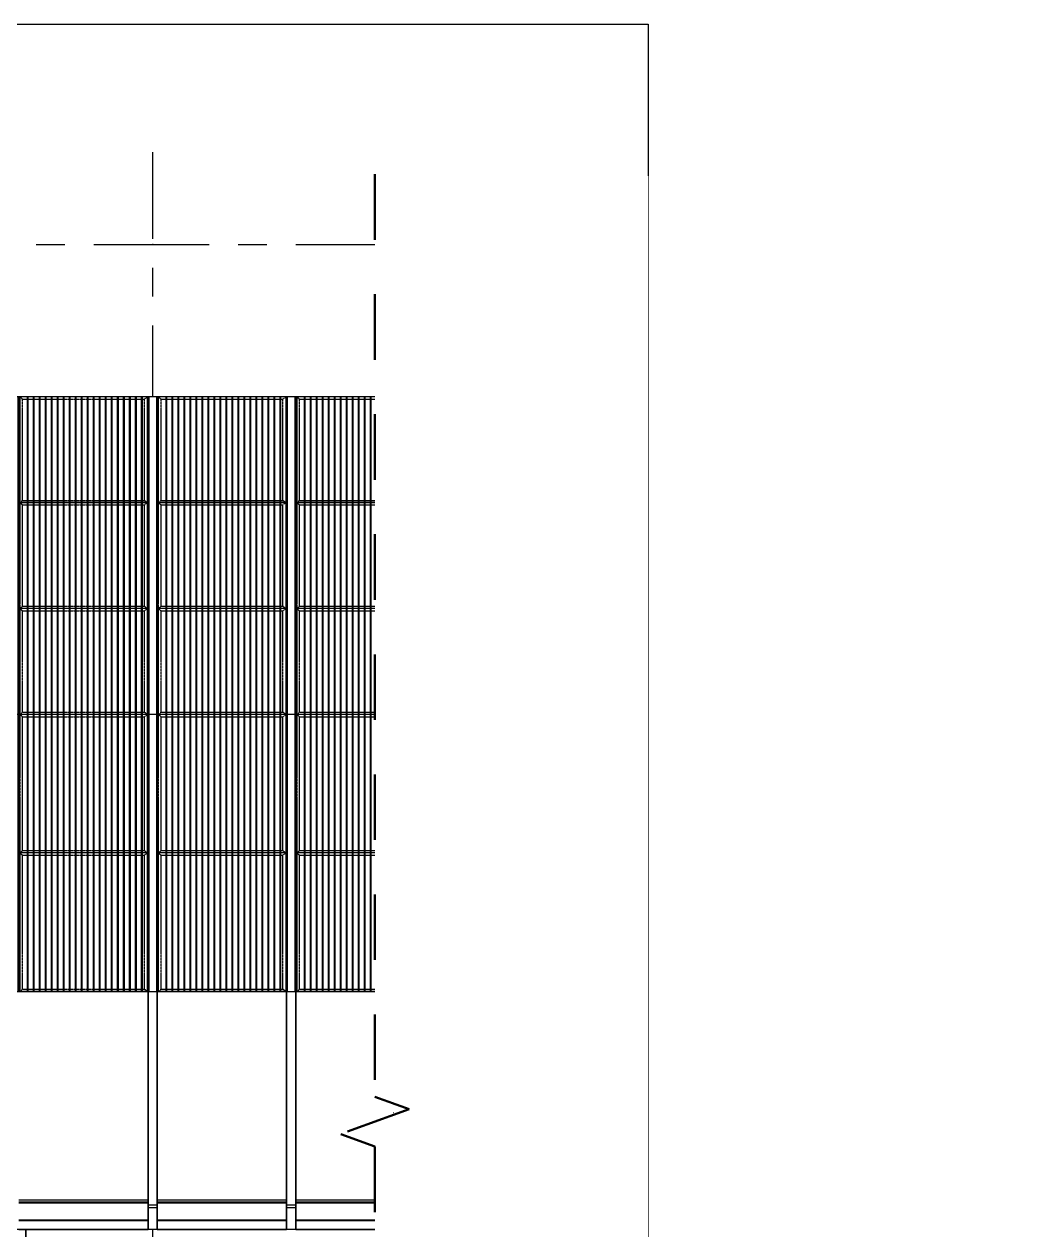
# Model space of a CAD drawing. Header units: millimetres. Extents: x 2519235 to 7246330, y 25937 to 201821.
# Drawn here: x 3146792 to 3157588, y 105768 to 118827 of the extents above; entities that cross this region are included whole.
import ezdxf
from ezdxf.enums import TextEntityAlignment as Align
from ezdxf.xclip import XClip

# ---------------------------------------------------------------- set-up
doc = ezdxf.new("R2010")
doc.units = ezdxf.units.MM
doc.header["$XCLIPFRAME"] = 0
doc.set_wipeout_variables(frame=1)
for name, pattern in [('ACM_Grid2', [9, 6, -1, 1, -1]), ('HIDDEN', [0.375, 0.25, -0.125]), ('HIDDEN2', [4.7625, 3.175, -1.5875]), ('TA_GL_005.00000', [13.75, 5, -1.25, 1.25, -1.25, 5]), ('TA_HL_001.00000', [6.5, 3.55, -2.95]), ('TA_HL_004.00000', [26, 14.2, -11.8])]:
    doc.linetypes.add(name, pattern=pattern)
for name, color, linetype in [('000 - 0_HIDE_OBJ_FRAMING_DEF_SUB_1', 7, 'Continuous'), ('000 - 0_SYM_DWG_BREAKER_MAIN_COLOR_1', 7, 'Continuous'), ('000 - 0_SYM_DWG_BREAKER_WIPEOUT_', 7, 'Continuous'), ('000 - 0_SYM_DWG_GRID-BUBBLE_MAIN_COLOR_1', 7, 'Continuous'), ('000 - 0_SYM_DWG_GRIDLINE_MAIN_COLOR_251', 7, 'Continuous'), ('010 - ASPG_EXTR_MAIN_COLOR_2', 7, 'Continuous'), ('010 - ASPG_EXTR_WIPEOUT_', 7, 'Continuous'), ('010 - ASPG_FRAMING_MAIN_COLOR_1', 7, 'Continuous'), ('010 - ASPG_FRAMING_MAIN_COLOR_2', 7, 'Continuous'), ('010 - ASPG_FRAMING_SUB_COLOR_2', 7, 'Continuous'), ('010 - ASPG_FRAMING_SUB_COLOR_3', 7, 'Continuous'), ('010 - ASPG_FRAMING_WIPEOUT_', 7, 'Continuous'), ('_[-125x65x6x8', 7, 'Continuous'), ('_PL-02', 7, 'Continuous'), ('_PLATE-SC', 7, 'Continuous'), ('_SC -100x100x6x8', 7, 'Continuous'), ('_งานโครงสร้าง', 7, 'Continuous'), ('A-canopy', 7, 'Continuous'), ('G-ANNO-HATCH-G251', 7, 'Continuous'), ('Xref-LOUVER$0$_LOUVER', 7, 'Continuous')]:
    doc.layers.add(name, color=color, linetype=linetype)
doc.layers.add('ACM_Line_Grid Line _Existing__Lw2_', color=7, linetype='ACM_Grid2', lineweight=9)
doc.styles.add('Arial', font='arial.ttf', dxfattribs={"height": 300})
doc.styles.add('TA', font='', dxfattribs={"height": 4.5})
doc.styles.get('TA').set_extended_font_data('Cordia New')

# ---------------------------------------------------------------- blocks, each defined once
blk = doc.blocks.new('A$C9a10139f')
at = {"layer": '000 - 0_HIDE_OBJ_FRAMING_DEF_SUB_1', "lineweight": 9}
h = blk.add_hatch(dxfattribs=at)
h.set_pattern_fill('FP_25', style=0, pattern_type=2)
h.set_pattern_definition([(90, (2976300.8, 29362.6), (-1500, 9e-14), [])])
h.paths.add_polyline_path([(-43253, 2268), (-14879, 2268), (-14879, 2271), (-16150, 2271), (-16150, 2386), (-16250, 2386), (-16250, 2271), (-17650, 2271), (-17650, 2386), (-17750, 2386), (-17750, 2271), (-19150, 2271), (-19150, 2386), (-19250, 2386), (-19250, 2271), (-20650, 2271), (-20650, 2386), (-20750, 2386), (-20750, 2271), (-22150, 2271), (-22150, 2386), (-22250, 2386), (-22250, 2271), (-23650, 2271), (-23650, 2386), (-23750, 2386), (-23750, 2271), (-25150, 2271), (-25150, 2386), (-25250, 2386), (-25250, 2271), (-26650, 2271), (-26650, 2386), (-26750, 2386), (-26750, 2271), (-28150, 2271), (-28150, 2386), (-28250, 2386), (-28250, 2271), (-29650, 2271), (-29650, 2386), (-29750, 2386), (-29750, 2271), (-31150, 2271), (-31150, 2386), (-31250, 2386), (-31250, 2271), (-32381, 2271), (-32381, 2371), (-32650, 2372), (-32650, 2386), (-40862, 2386), (-40988, 2386), (-43210, 2270)])
h.paths.add_polyline_path([(-14760, 2268), (-14760, 2271), (-14770, 2271), (-14770, 2268)])
at = {"layer": '000 - 0_HIDE_OBJ_FRAMING_DEF_SUB_1', "color": 7}
for p, q in [((-19250, 2503), (-19150, 2503)), ((-19250, 2503), (-19150, 2503)), ((-17750, 2503), (-17650, 2503)), ((-17750, 2503), (-17650, 2503)), ((-19250, 2403), (-19150, 2403)), ((-19250, 2398), (-19150, 2398)), ((-17750, 2403), (-17650, 2403)), ((-17750, 2398), (-17650, 2398))]:
    blk.add_line(p, q, dxfattribs=at)
blk = doc.blocks.new('*U972')
at = {"layer": '000 - 0_SYM_DWG_GRIDLINE_MAIN_COLOR_251', "color": 7, "linetype": 'ByBlock', "ltscale": 5}
blk.add_line((20, 0), (-348.8, 0), dxfattribs=at)
at = {"layer": '000 - 0_SYM_DWG_GRIDLINE_MAIN_COLOR_251', "color": 7}
blk.add_point((-328.8, 0), dxfattribs=at)
at = {"color": 7, "style": 'TA', "flags": 1}
blk.add_attdef('LOCATION', (6, -6), '', height=4.5, rotation=270, dxfattribs=at)
at = {"layer": '000 - 0_SYM_DWG_GRID-BUBBLE_MAIN_COLOR_1', "color": 7, "style": 'Arial'}
blk.add_attdef('GRID-HEAD', text='', height=4, rotation=90, dxfattribs=at).set_placement((42.25, 0), align=Align.MIDDLE_CENTER)
blk = doc.blocks.new('*U996')
at = {"layer": '000 - 0_SYM_DWG_GRIDLINE_MAIN_COLOR_251', "color": 7, "linetype": 'ByBlock', "ltscale": 5}
blk.add_line((20, 0), (-878, 0), dxfattribs=at)
at = {"color": 7, "style": 'TA', "flags": 1}
blk.add_attdef('LOCATION', (6, -6), '', height=4.5, rotation=270, dxfattribs=at)
blk = doc.blocks.new('W-1-PP17-ENT1_REV02_20260415-163734_PP17_ENT1_ELE3_DIMS')
at = {"layer": '000 - 0_SYM_DWG_GRIDLINE_MAIN_COLOR_251', "color": 7, "linetype": 'TA_GL_005.00000', "xscale": 50, "yscale": 50, "zscale": 50}
for name, p, rotation in [('*U972', (5400, 100000), 270), ('*U996', (-18300, 116440), 180), ('*U996', (-18300, 110940), 180), ('*U996', (-18300, 107040), 180)]:
    blk.add_blockref(name, p, dxfattribs=dict(at, rotation=rotation))
blk = doc.blocks.new('Xref-LOUVER$0$A$C4e4e93cb')
at = {"color": 7}
blk.add_wipeout([(10250, 5871), (10250, 8480), (28151, 8480), (28151, 5771), (10520, 5771), (10520, 5871)], dxfattribs=at).dxf.layer = 'A-canopy'
blk.add_wipeout([(10250, 5871), (10250, 8480), (28151, 8480), (28151, 5771), (10520, 5771), (10520, 5871)], dxfattribs=at)
at = {"layer": 'A-canopy', "color": 7}
for p, q in [((22250, 8480), (23650, 8480)), ((22251, 8480), (23650, 8480)), ((23651, 8480), (23600, 8480)), ((23651, 8480), (23600, 8480)), ((23650, 8480), (23650, 7891)), ((23650, 7891), (23650, 8455)), ((23650, 8455), (23650, 8240)), ((23653, 8365), (23651, 8365)), ((23749, 8480), (23653, 8480)), ((23749, 8480), (23653, 8480)), ((23750, 8365), (23749, 8365)), ((23750, 7891), (23750, 8480)), ((23750, 8480), (25150, 8480)), ((23750, 8240), (23750, 8455)), ((23750, 8455), (23750, 7891)), ((23800, 8480), (23751, 8480)), ((23800, 8480), (23751, 8480)), ((23751, 8480), (25150, 8480)), ((25151, 8480), (25100, 8480)), ((25151, 8480), (25100, 8480)), ((25150, 8480), (25150, 7891)), ((25150, 7891), (25150, 8455)), ((25150, 8455), (25150, 8240)), ((25153, 8365), (25151, 8365)), ((25249, 8480), (25153, 8480)), ((25249, 8480), (25153, 8480)), ((25250, 8365), (25249, 8365)), ((25250, 7891), (25250, 8480)), ((25250, 8480), (26650, 8480)), ((25250, 8240), (25250, 8455)), ((25250, 8455), (25250, 7891)), ((25300, 8480), (25251, 8480)), ((25300, 8480), (25251, 8480)), ((25251, 8480), (26650, 8480)), ((23650, 6066), (23650, 7891)), ((23650, 7891), (23650, 6091)), ((23750, 6091), (23750, 7891)), ((23750, 7891), (23750, 6066)), ((25150, 6066), (25150, 7891)), ((25150, 7891), (25150, 6091)), ((25250, 6091), (25250, 7891)), ((25250, 7891), (25250, 6066)), ((23650, 6091), (22250, 6091)), ((22250, 6071), (23650, 6071)), ((22250, 6071), (23650, 6071)), ((22250, 6060), (23650, 6060)), ((23650, 6091), (23650, 6071)), ((23650, 6071), (23650, 6060)), ((23650, 5896), (23650, 6066)), ((23650, 6060), (23650, 6058)), ((23650, 6058), (23650, 5877)), ((23650, 6049), (23650, 6036)), ((23650, 6036), (23650, 6047)), ((23750, 6036), (23650, 6036)), ((23750, 6036), (23650, 6036)), ((23750, 6071), (23750, 6091)), ((25150, 6091), (23750, 6091)), ((23750, 6060), (23750, 6071)), ((23750, 6071), (25150, 6071)), ((23750, 6071), (25150, 6071)), ((23750, 6066), (23750, 5896)), ((23750, 6058), (23750, 6060)), ((23750, 6060), (25150, 6060)), ((23750, 5877), (23750, 6058)), ((23750, 6036), (23750, 6049)), ((23750, 6047), (23750, 6036)), ((25150, 6091), (25150, 6071)), ((25150, 6071), (25150, 6060)), ((25150, 5896), (25150, 6066)), ((25150, 6060), (25150, 6058)), ((25150, 6058), (25150, 5877)), ((25150, 6049), (25150, 6036)), ((25150, 6036), (25150, 6047)), ((25250, 6036), (25150, 6036)), ((25250, 6036), (25150, 6036)), ((25250, 6071), (25250, 6091)), ((26650, 6091), (25250, 6091)), ((25250, 6060), (25250, 6071)), ((25250, 6071), (26650, 6071)), ((25250, 6071), (26650, 6071)), ((25250, 6066), (25250, 5896)), ((25250, 6058), (25250, 6060)), ((25250, 6060), (26650, 6060)), ((25250, 5877), (25250, 6058)), ((25250, 6036), (25250, 6049)), ((25250, 6047), (25250, 6036)), ((22250, 5877), (23650, 5877)), ((22250, 5877), (23650, 5877)), ((23650, 5771), (23650, 6006)), ((23650, 6006), (23650, 5896)), ((23750, 6006), (23650, 6006)), ((23750, 6006), (23650, 6006)), ((23650, 5877), (23650, 5871)), ((23750, 5896), (23750, 6006)), ((23750, 6006), (23750, 5771)), ((23750, 5871), (23750, 5877)), ((23750, 5877), (25150, 5877)), ((23750, 5877), (25150, 5877)), ((25150, 5771), (25150, 6006)), ((25150, 6006), (25150, 5896)), ((25250, 6006), (25150, 6006)), ((25250, 6006), (25150, 6006)), ((25150, 5877), (25150, 5871)), ((25250, 5896), (25250, 6006)), ((25250, 6006), (25250, 5771)), ((25250, 5871), (25250, 5877)), ((25250, 5877), (26650, 5877)), ((25250, 5877), (26650, 5877)), ((22250, 5871), (23650, 5871)), ((22250, 5871), (23650, 5871)), ((22250, 5771), (23650, 5771)), ((22250, 5771), (23650, 5771)), ((23650, 5872), (23650, 5873)), ((23650, 5873), (23650, 5872)), ((23650, 5871), (23650, 5771)), ((23750, 5872), (23750, 5873)), ((23750, 5873), (23750, 5872)), ((23750, 5771), (23750, 5871)), ((23750, 5871), (25150, 5871)), ((23750, 5871), (25150, 5871)), ((23750, 5771), (25150, 5771)), ((23750, 5771), (25150, 5771)), ((25150, 5872), (25150, 5873)), ((25150, 5873), (25150, 5872)), ((25150, 5871), (25150, 5771)), ((25250, 5872), (25250, 5873)), ((25250, 5873), (25250, 5872)), ((25250, 5771), (25250, 5871)), ((25250, 5871), (26650, 5871)), ((25250, 5871), (26650, 5871)), ((25250, 5771), (26650, 5771)), ((25250, 5771), (26650, 5771))]:
    blk.add_line(p, q, dxfattribs=at)
blk.add_lwpolyline([(10250, 5871), (10250, 8480), (28151, 8480), (28151, 5771), (10520, 5771), (10520, 5871)], close=True, dxfattribs=at)
blk = doc.blocks.new('*U93')
at = {"color": 7, "linetype": 'HIDDEN2', "ltscale": 0.3}
blk.add_line((0, -26.5), (-725, -26.5), dxfattribs=at)
at = {"color": 7}
blk.add_lwpolyline([(0, 32.5), (-725, 32.5), (-725, -32.5), (0, -32.5)], close=True, dxfattribs=at)
blk = doc.blocks.new('*U97')
at = {"color": 7, "linetype": 'HIDDEN2', "ltscale": 0.3}
blk.add_line((-1975, -26.5), (-2700, -26.5), dxfattribs=at)
at = {"color": 7}
blk.add_lwpolyline([(-1975, 32.5), (-2700, 32.5), (-2700, -32.5), (-1975, -32.5)], close=True, dxfattribs=at)
blk = doc.blocks.new('*U107')
at = {"color": 7, "linetype": 'HIDDEN2', "ltscale": 0.3}
blk.add_line((0, -26.5), (-4950, -26.5), dxfattribs=at)
at = {"color": 7}
blk.add_lwpolyline([(0, 32.5), (-4950, 32.5), (-4950, -32.5), (0, -32.5)], close=True, dxfattribs=at)
blk = doc.blocks.new('*U108')
at = {"color": 7, "linetype": 'HIDDEN2', "ltscale": 0.3}
blk.add_line((-1975, -26.5), (-6925, -26.5), dxfattribs=at)
at = {"color": 7}
blk.add_lwpolyline([(-1975, 32.5), (-6925, 32.5), (-6925, -32.5), (-1975, -32.5)], close=True, dxfattribs=at)
blk = doc.blocks.new('_PL-01')
at = {"layer": 'G-ANNO-HATCH-G251'}
h = blk.add_hatch(dxfattribs=at)
h.set_pattern_fill('AR-CONC', scale=0.05)
h.set_pattern_definition([(50, (-178564.836, -85577.109), (9.10923345, -0.79695428), [0.9525, -10.4775]), (355, (-178564.836, -85577.109), (-1.76217107, 9.55284226), [0.762, -8.3820292]), (100.4514447, (-178564.077, -85577.176), (7.34706235, 8.7558876), [0.80950044, -8.90451223]), (46.1842, (-178564.836, -85574.569), (13.55395204, -2.1021164), [1.42875, -15.71625]), (96.6355576, (-178563.706, -85574.744), (11.8702067, 12.3713062), [1.2142512, -13.3567804]), (351.184151, (-178564.836, -85574.57), (11.8702067, 12.3713062), [1.1429984, -12.5729866]), (21, (-178563.566, -85575.204), (7.58071956, -5.1132599), [0.9525, -10.4775]), (326, (-178563.566, -85575.204), (3.0901014, 9.2093983), [0.762, -8.382]), (71.451445, (-178562.934, -85575.63), (10.67082096, 4.09613844), [0.80950044, -8.9044969]), (37.5, (-178564.8358, -85577.1093), (0.15443016, 4.227751944), [0, -8.2804, 0, -8.509, 0, -8.41375]), (7.5, (-178564.836, -85577.1093), (3.34098313, 5.00902874), [0, -4.8514, 0, -8.0899, 0, -3.20675]), (327.5, (-178567.668, -85577.1093), (6.77952976, -0.2864372), [0, -3.175, 0, -9.906, 0, -13.1445]), (317.5, (-178568.938, -85577.1093), (7.40645907, 1.27132455), [0, -4.1275, 0, -6.5786, 0, -9.3345])])
h.paths.add_polyline_path([(70, 0), (-70, 0), (-70, -10), (70, -10)])
h = blk.add_hatch(dxfattribs=at)
h.set_pattern_fill('ANSI32', scale=0.5, angle=90)
h.set_pattern_definition([(135, (-178371.5467, -85577.1093), (-3.36759605, -3.36759605), []), (135, (-178371.5467, -85574.8643), (-3.36759605, -3.36759605), [])])
h.paths.add_polyline_path([(70, -10), (-70, -10), (-70, -20), (70, -20)])
at = {"color": 7}
for points in [[(-70, 0), (70, 0), (70, -10), (-70, -10)], [(-70, -10), (70, -10), (70, -20), (-70, -20)]]:
    blk.add_lwpolyline(points, close=True, dxfattribs=at)
at = {"layer": 'ACM_Line_Grid Line _Existing__Lw2_', "color": 7, "lineweight": 20}
blk.add_line((0, 0), (0, -20), dxfattribs=at)
blk = doc.blocks.new('*U124')
at = {"color": 7}
for p, q in [((-3, 3170), (-63, 3170)), ((-58, 3165), (-50, 3165)), ((-50, 5), (-50, 3165)), ((-50, 3165), (50, 3165)), ((-25, 3142), (-25, 3128)), ((-25, 3142), (-24, 3140)), ((-22, 3142), (-24, 3140)), ((-24, 3140), (-24, 3130)), ((-22, 3142), (-21, 3140)), ((-22, 3142), (-22, 3128)), ((-20, 3142), (-21, 3140)), ((-21, 3140), (-21, 3130)), ((-20, 3142), (-19, 3140)), ((-20, 3142), (-20, 3128)), ((-18, 3146), (-19, 3145)), ((-19, 3145), (-19, 3125)), ((-18, 3146), (-11, 3146)), ((-18, 3139), (-11, 3139)), ((-11, 3146), (-10, 3145)), ((-10, 3148), (-10, 3121)), ((-10, 3148), (-8, 3148)), ((-8, 3148), (-8, 3121)), ((-3, 3165), (-3, 3170)), ((4, 3121), (4, 3148)), ((6, 3148), (4, 3148)), ((6, 3121), (6, 3148)), ((7, 3146), (6, 3145)), ((14, 3146), (7, 3146)), ((14, 3139), (7, 3139)), ((14, 3146), (15, 3145)), ((15, 3125), (15, 3145)), ((23, 3146), (16, 3146)), ((23, 3139), (16, 3139)), ((23, 3146), (24, 3145)), ((24, 3125), (24, 3145)), ((25, 3142), (24, 3140)), ((26, 3140), (25, 3142)), ((25, 3128), (25, 3142)), ((27, 3142), (26, 3140)), ((26, 3130), (26, 3140)), ((29, 3140), (27, 3142)), ((27, 3128), (27, 3142)), ((30, 3142), (29, 3140)), ((29, 3140), (29, 3130)), ((30, 3128), (30, 3142)), ((50, 3165), (50, 5)), ((-25, 3128), (-24, 3130)), ((-24, 3130), (-22, 3128)), ((-22, 3128), (-21, 3130)), ((-21, 3130), (-20, 3128)), ((-20, 3128), (-19, 3130)), ((-18, 3124), (-19, 3125)), ((-18, 3131), (-11, 3131)), ((-18, 3124), (-11, 3124)), ((-11, 3124), (-10, 3125)), ((-10, 3121), (-8, 3121)), ((6, 3121), (4, 3121)), ((7, 3124), (6, 3125)), ((14, 3131), (7, 3131)), ((14, 3124), (7, 3124)), ((14, 3124), (15, 3125)), ((23, 3131), (16, 3131)), ((23, 3124), (16, 3124)), ((23, 3124), (24, 3125)), ((25, 3128), (24, 3130)), ((25, 3128), (26, 3130)), ((27, 3128), (26, 3130)), ((27, 3128), (29, 3130)), ((30, 3128), (29, 3130)), ((-3, 0), (-63, 0)), ((-58, 5), (-50, 5)), ((-50, 5), (50, 5)), ((-25, 28), (-25, 42)), ((-25, 42), (-24, 40)), ((-25, 28), (-24, 30)), ((-24, 40), (-22, 42)), ((-24, 30), (-24, 40)), ((-22, 28), (-24, 30)), ((-22, 42), (-21, 40)), ((-22, 28), (-22, 42)), ((-22, 28), (-21, 30)), ((-21, 40), (-20, 42)), ((-21, 30), (-21, 40)), ((-20, 28), (-21, 30)), ((-20, 42), (-19, 40)), ((-20, 28), (-20, 42)), ((-20, 28), (-19, 30)), ((-18, 46), (-19, 45)), ((-19, 25), (-19, 45)), ((-18, 24), (-19, 25)), ((-18, 46), (-11, 46)), ((-18, 39), (-11, 39)), ((-18, 31), (-11, 31)), ((-18, 24), (-11, 24)), ((-11, 46), (-10, 45)), ((-11, 24), (-10, 25)), ((-10, 22), (-10, 49)), ((-10, 49), (-8, 49)), ((-10, 22), (-8, 22)), ((-8, 22), (-8, 49)), ((-3, 5), (-3, 0)), ((4, 49), (4, 22)), ((6, 49), (4, 49)), ((6, 22), (4, 22)), ((6, 49), (6, 22)), ((7, 46), (6, 45)), ((7, 24), (6, 25)), ((14, 46), (7, 46)), ((14, 39), (7, 39)), ((14, 31), (7, 31)), ((14, 24), (7, 24)), ((14, 46), (15, 45)), ((14, 24), (15, 25)), ((15, 45), (15, 25)), ((23, 46), (16, 46)), ((23, 39), (16, 39)), ((23, 31), (16, 31)), ((23, 24), (16, 24)), ((23, 46), (24, 45)), ((23, 24), (24, 25)), ((24, 45), (24, 25)), ((25, 42), (24, 40)), ((25, 28), (24, 30)), ((25, 42), (26, 40)), ((25, 42), (25, 28)), ((26, 30), (25, 28)), ((27, 42), (26, 40)), ((26, 40), (26, 30)), ((27, 28), (26, 30)), ((27, 42), (29, 40)), ((27, 42), (27, 28)), ((29, 30), (27, 28)), ((30, 42), (29, 40)), ((29, 30), (29, 40)), ((30, 28), (29, 30)), ((30, 42), (30, 28))]:
    blk.add_line(p, q, dxfattribs=at)
at = {"color": 7, "linetype": 'HIDDEN'}
for p, q in [((-8, 3160), (-8, 3115)), ((-8, 10), (-8, 55))]:
    blk.add_line(p, q, dxfattribs=at)
at = {"color": 7, "linetype": 'HIDDEN', "ltscale": 0.1}
for p, q in [((-3, 3165), (-3, 5)), ((3, 5), (3, 3165))]:
    blk.add_line(p, q, dxfattribs=at)
at = {"color": 7}
for points in [[(-18, 3146, 0.325), (-18, 3139, 0.325), (-18, 3131, 0.325), (-18, 3124, 0.325)], [(-11, 3146, -0.325), (-11, 3139, -0.325), (-11, 3131, -0.325), (-11, 3124, -0.325)], [(7, 3124, -0.325), (7, 3131, -0.325), (7, 3139, -0.325), (7, 3146, -0.325)], [(14, 3124, 0.325), (14, 3131, 0.325), (14, 3139, 0.325), (14, 3146, 0.325)], [(23, 3124, 0.325), (23, 3131, 0.325), (23, 3139, 0.325), (23, 3146, 0.325)], [(-18, 24, -0.325), (-18, 31, -0.325), (-18, 39, -0.325), (-18, 46, -0.325)], [(-11, 24, 0.325), (-11, 31, 0.325), (-11, 39, 0.325), (-11, 46, 0.325)], [(7, 46, 0.325), (7, 39, 0.325), (7, 31, 0.325), (7, 24, 0.325)], [(14, 46, -0.325), (14, 39, -0.325), (14, 31, -0.325), (14, 24, -0.325)], [(23, 46, -0.325), (23, 39, -0.325), (23, 31, -0.325), (23, 24, -0.325)]]:
    blk.add_lwpolyline(points, format="xyb", dxfattribs=at)
for points in [[(16, 3146, 0.325), (16, 3139, 0.325), (16, 3131, 0.325), (16, 3124), (15, 3125), (15, 3145)], [(16, 24, -0.325), (16, 31, -0.325), (16, 39, -0.325), (16, 46), (15, 45), (15, 25)]]:
    blk.add_lwpolyline(points, format="xyb", close=True, dxfattribs=at)
for centre, radius, start, end in [((-57, 3171), 5.91, 188.4792, 263.1502), ((-18, 3135), 9.29, 134.3223, 225.6777), ((23, 3135), 9.29, 314.3223, 45.6777), ((72, 3131), 47.7, 178.4903, 181.5097), ((-57, -1), 5.91, 96.8498, 171.5208), ((-18, 35), 9.29, 134.3223, 225.6777), ((72, 39), 47.7, 178.4903, 181.5097), ((23, 35), 9.29, 314.3223, 45.6777)]:
    blk.add_arc(centre, radius, start, end, dxfattribs=at)
at = {"color": 7, "linetype": 'HIDDEN'}
for centre, radius, start, end in [((-13, 3160), 5, 0, 90), ((-2, 3116), 5.91, 186.8498, 261.5208), ((-13, 10), 5, 270, 0), ((-2, 54), 5.91, 98.4792, 173.1502)]:
    blk.add_arc(centre, radius, start, end, dxfattribs=at)
at = {"layer": 'Defpoints', "color": 7}
blk.add_line((0, 3170), (0, 0), dxfattribs=at)
blk = doc.blocks.new('*U136')
at = {"color": 7}
for p, q in [((-3, 1970), (-63, 1970)), ((-58, 1965), (-50, 1965)), ((-50, -395), (-50, 1965)), ((-50, 1965), (50, 1965)), ((-3, 1965), (-3, 1970)), ((50, 1965), (50, -395)), ((-25, 1942), (-25, 1928)), ((-25, 1942), (-24, 1940)), ((-25, 1928), (-24, 1930)), ((-22, 1942), (-24, 1940)), ((-24, 1940), (-24, 1930)), ((-24, 1930), (-22, 1928)), ((-22, 1942), (-21, 1940)), ((-22, 1942), (-22, 1928)), ((-22, 1928), (-21, 1930)), ((-20, 1942), (-21, 1940)), ((-21, 1940), (-21, 1930)), ((-21, 1930), (-20, 1928)), ((-20, 1942), (-19, 1940)), ((-20, 1942), (-20, 1928)), ((-20, 1928), (-19, 1930)), ((-18, 1946), (-19, 1945)), ((-19, 1945), (-19, 1925)), ((-18, 1924), (-19, 1925)), ((-18, 1946), (-11, 1946)), ((-18, 1939), (-11, 1939)), ((-18, 1931), (-11, 1931)), ((-18, 1924), (-11, 1924)), ((-11, 1946), (-10, 1945)), ((-11, 1924), (-10, 1925)), ((-10, 1948), (-10, 1921)), ((-10, 1948), (-8, 1948)), ((-10, 1921), (-8, 1921)), ((-8, 1948), (-8, 1921)), ((4, 1921), (4, 1948)), ((6, 1948), (4, 1948)), ((6, 1921), (4, 1921)), ((6, 1921), (6, 1948)), ((7, 1946), (6, 1945)), ((7, 1924), (6, 1925)), ((14, 1946), (7, 1946)), ((14, 1939), (7, 1939)), ((14, 1931), (7, 1931)), ((14, 1924), (7, 1924)), ((14, 1946), (15, 1945)), ((14, 1924), (15, 1925)), ((15, 1925), (15, 1945)), ((23, 1946), (16, 1946)), ((23, 1939), (16, 1939)), ((23, 1931), (16, 1931)), ((23, 1924), (16, 1924)), ((23, 1946), (24, 1945)), ((23, 1924), (24, 1925)), ((24, 1925), (24, 1945)), ((25, 1942), (24, 1940)), ((25, 1928), (24, 1930)), ((26, 1940), (25, 1942)), ((25, 1928), (25, 1942)), ((25, 1928), (26, 1930)), ((27, 1942), (26, 1940)), ((26, 1930), (26, 1940)), ((27, 1928), (26, 1930)), ((29, 1940), (27, 1942)), ((27, 1928), (27, 1942)), ((27, 1928), (29, 1930)), ((30, 1942), (29, 1940)), ((29, 1940), (29, 1930)), ((30, 1928), (29, 1930)), ((30, 1928), (30, 1942)), ((-25, -372), (-25, -358)), ((-25, -358), (-24, -360)), ((-25, -372), (-24, -370)), ((-24, -360), (-22, -358)), ((-24, -370), (-24, -360)), ((-22, -372), (-24, -370)), ((-22, -358), (-21, -360)), ((-22, -372), (-22, -358)), ((-22, -372), (-21, -370)), ((-21, -360), (-20, -358)), ((-21, -370), (-21, -360)), ((-20, -372), (-21, -370)), ((-20, -358), (-19, -360)), ((-20, -372), (-20, -358)), ((-20, -372), (-19, -370)), ((-18, -354), (-19, -355)), ((-19, -375), (-19, -355)), ((-18, -376), (-19, -375)), ((-18, -354), (-11, -354)), ((-18, -361), (-11, -361)), ((-18, -369), (-11, -369)), ((-18, -376), (-11, -376)), ((-11, -354), (-10, -355)), ((-11, -376), (-10, -375)), ((-10, -379), (-10, -352)), ((-10, -352), (-8, -352)), ((-10, -379), (-8, -379)), ((-8, -379), (-8, -352)), ((4, -352), (4, -379)), ((6, -352), (4, -352)), ((6, -379), (4, -379)), ((6, -352), (6, -379)), ((7, -354), (6, -355)), ((7, -376), (6, -375)), ((14, -354), (7, -354)), ((14, -361), (7, -361)), ((14, -369), (7, -369)), ((14, -376), (7, -376)), ((14, -354), (15, -355)), ((14, -376), (15, -375)), ((15, -355), (15, -375)), ((23, -354), (16, -354)), ((23, -361), (16, -361)), ((23, -369), (16, -369)), ((23, -376), (16, -376)), ((23, -354), (24, -355)), ((23, -376), (24, -375)), ((24, -355), (24, -375)), ((25, -358), (24, -360)), ((25, -372), (24, -370)), ((25, -358), (26, -360)), ((25, -358), (25, -372)), ((26, -370), (25, -372)), ((27, -358), (26, -360)), ((26, -360), (26, -370)), ((27, -372), (26, -370)), ((27, -358), (29, -360)), ((27, -358), (27, -372)), ((29, -370), (27, -372)), ((30, -358), (29, -360)), ((29, -370), (29, -360)), ((30, -372), (29, -370)), ((30, -358), (30, -372)), ((-3, -400), (-63, -400)), ((-58, -395), (-50, -395)), ((-50, -395), (50, -395)), ((-3, -395), (-3, -400))]:
    blk.add_line(p, q, dxfattribs=at)
at = {"color": 7, "linetype": 'HIDDEN'}
for p, q in [((-8, 1960), (-8, 1915)), ((-8, -390), (-8, -345))]:
    blk.add_line(p, q, dxfattribs=at)
at = {"color": 7, "linetype": 'HIDDEN', "ltscale": 0.1}
for p, q in [((-3, 1965), (-3, -395)), ((3, -395), (3, 1965))]:
    blk.add_line(p, q, dxfattribs=at)
at = {"color": 7}
for points in [[(-18, 1946, 0.325), (-18, 1939, 0.325), (-18, 1931, 0.325), (-18, 1924, 0.325)], [(-11, 1946, -0.325), (-11, 1939, -0.325), (-11, 1931, -0.325), (-11, 1924, -0.325)], [(7, 1924, -0.325), (7, 1931, -0.325), (7, 1939, -0.325), (7, 1946, -0.325)], [(14, 1924, 0.325), (14, 1931, 0.325), (14, 1939, 0.325), (14, 1946, 0.325)], [(23, 1924, 0.325), (23, 1931, 0.325), (23, 1939, 0.325), (23, 1946, 0.325)], [(-18, -376, -0.325), (-18, -369, -0.325), (-18, -361, -0.325), (-18, -354, -0.325)], [(-11, -376, 0.325), (-11, -369, 0.325), (-11, -361, 0.325), (-11, -354, 0.325)], [(7, -354, 0.325), (7, -361, 0.325), (7, -369, 0.325), (7, -376, 0.325)], [(14, -354, -0.325), (14, -361, -0.325), (14, -369, -0.325), (14, -376, -0.325)], [(23, -354, -0.325), (23, -361, -0.325), (23, -369, -0.325), (23, -376, -0.325)]]:
    blk.add_lwpolyline(points, format="xyb", dxfattribs=at)
for points in [[(16, 1946, 0.325), (16, 1939, 0.325), (16, 1931, 0.325), (16, 1924), (15, 1925), (15, 1945)], [(16, -376, -0.325), (16, -369, -0.325), (16, -361, -0.325), (16, -354), (15, -355), (15, -375)]]:
    blk.add_lwpolyline(points, format="xyb", close=True, dxfattribs=at)
for centre, radius, start, end in [((-57, 1971), 5.91, 188.4792, 263.1502), ((-18, 1935), 9.29, 134.3223, 225.6777), ((72, 1931), 47.7, 178.4903, 181.5097), ((23, 1935), 9.29, 314.3223, 45.6777), ((-18, -365), 9.29, 134.3223, 225.6777), ((72, -361), 47.7, 178.4903, 181.5097), ((23, -365), 9.29, 314.3223, 45.6777), ((-57, -401), 5.91, 96.8498, 171.5208)]:
    blk.add_arc(centre, radius, start, end, dxfattribs=at)
at = {"color": 7, "linetype": 'HIDDEN'}
for centre, radius, start, end in [((-13, 1960), 5, 0, 90), ((-2, 1916), 5.91, 186.8498, 261.5208), ((-13, -390), 5, 270, 0), ((-2, -346), 5.91, 98.4792, 173.1502)]:
    blk.add_arc(centre, radius, start, end, dxfattribs=at)
at = {"layer": 'Defpoints', "color": 7}
blk.add_line((0, 1970), (0, -400), dxfattribs=at)
blk = doc.blocks.new('_PL-02')
at = {"layer": 'G-ANNO-HATCH-G251'}
h = blk.add_hatch(dxfattribs=at)
h.set_pattern_fill('ANSI32', scale=0.5, angle=90)
h.set_pattern_definition([(135, (-178371.5467, -85567.1093), (-3.36759605, -3.36759605), []), (135, (-178371.5467, -85564.8643), (-3.36759605, -3.36759605), [])])
h.paths.add_polyline_path([(70, 0), (-70, 0), (-70, -10), (70, -10)])
at = {"color": 7}
blk.add_lwpolyline([(-70, 0), (70, 0), (70, -10), (-70, -10)], close=True, dxfattribs=at)
at = {"layer": 'ACM_Line_Grid Line _Existing__Lw2_', "color": 7, "lineweight": 20}
blk.add_line((0, 0), (0, -10), dxfattribs=at)
blk = doc.blocks.new('W-1-PP17-ENT1_REV02_20260415-163809_PP17_ENT1_SE_ELE3')
at = {"layer": '_งานโครงสร้าง', "color": 7}
for p, q in [((3775, 114340), (4025, 114340)), ((4025, 114340), (4025, 100790)), ((4800, 114340), (4800, 106940)), ((4800, 114340), (5050, 114340)), ((5050, 114340), (5050, 106940)), ((4287, 110840), (4537, 110840)), ((5225, 110840), (5475, 110840)), ((4025, 108140), (4800, 108140)), ((5050, 108140), (10050, 108140))]:
    blk.add_line(p, q, dxfattribs=at)
at = {"layer": '_งานโครงสร้าง', "color": 7, "extrusion": (-1.22465e-16, 1, 0)}
for p, q in [((4025, 110840), (4800, 110840)), ((5050, 110840), (10050, 110840)), ((4025, 110540), (4800, 110540)), ((5050, 110540), (10050, 110540))]:
    blk.add_line(p, q, dxfattribs=at)
at = {"layer": '_งานโครงสร้าง', "color": 7}
for points in [[(4025, 114340), (4800, 114340), (4800, 114040), (4025, 114040)], [(5050, 114340), (10050, 114340), (10050, 114040), (5050, 114040)], [(4025, 106940), (10050, 106940), (10050, 105490), (4025, 105490)]]:
    blk.add_lwpolyline(points, close=True, dxfattribs=at)
at = {"layer": '_[-125x65x6x8', "color": 7}
for name, p in [('*U93', (4775, 113365)), ('*U107', (10025, 113365)), ('*U93', (4775, 111865)), ('*U107', (10025, 111865)), ('*U97', (6750, 110040)), ('*U108', (12000, 110040)), ('*U97', (6750, 108865)), ('*U108', (12000, 108865))]:
    blk.add_blockref(name, p, dxfattribs=at)
at = {"layer": '_PL-02', "color": 7}
for p in [(4412, 114040), (5350, 114040), (7550, 114040), (4412, 110540), (5350, 110540), (7550, 110540)]:
    blk.add_blockref('_PL-02', p, dxfattribs=at)
at = {"layer": '_PLATE-SC', "color": 7, "xscale": -1, "rotation": 180}
for p in [(4412, 110840), (5350, 110840), (7550, 110840), (4412, 108140), (5350, 108140), (7550, 108140)]:
    blk.add_blockref('_PL-01', p, dxfattribs=at)
at = {"layer": '_SC -100x100x6x8', "color": 7}
for name, p in [('*U124', (4412, 110860)), ('*U124', (5350, 110860)), ('*U124', (7550, 110860)), ('*U136', (4412, 108560)), ('*U136', (5350, 108560)), ('*U136', (7550, 108560))]:
    blk.add_blockref(name, p, dxfattribs=at)
at = {"layer": 'Xref-LOUVER$0$_LOUVER', "color": 7}
blk.add_blockref('Xref-LOUVER$0$A$C4e4e93cb', (-18300, 100000), dxfattribs=at)
blk = doc.blocks.new('A$Cb853d02f')
at = {"layer": 'Defpoints', "color": 7}
blk.add_lwpolyline([(773.84, 0), (0, 0), (0, 444), (773.84, 444)], close=True, dxfattribs=at)
blk = doc.blocks.new('*U975')
at = {"color": 7}
blk.add_wipeout([(59.21, 204.84), (0, 204.84), (0, 5.4), (7.42, 2.7), (-7.42, -2.7), (0, -5.4), (0, -186.05), (59.21, -186.05)], dxfattribs=at).dxf.layer = '000 - 0_SYM_DWG_BREAKER_WIPEOUT_'
at = {"layer": '000 - 0_SYM_DWG_BREAKER_MAIN_COLOR_1', "color": 7, "linetype": 'ByBlock', "lineweight": -2}
for p, q in [((0, 205.22), (0, 5.4)), ((0, 5.4), (7.42, 2.7)), ((7.42, 2.7), (-7.42, -2.7)), ((-7.42, -2.7), (0, -5.4)), ((0, -5.4), (0, -186.05))]:
    blk.add_line(p, q, dxfattribs=at)
blk = doc.blocks.new('*U1309')
at = {"color": 7}
blk.add_wipeout([(0, -40), (27009, -40), (27009, 40), (0, 40)], dxfattribs=at).dxf.layer = '010 - ASPG_FRAMING_WIPEOUT_'
at = {"layer": '010 - ASPG_FRAMING_MAIN_COLOR_2', "color": 7}
blk.add_lwpolyline([(0, -40), (27009, -40), (27009, 40), (0, 40)], close=True, dxfattribs=at)
at = {"color": 7}
for points in [[(0, 40), (27084, 40), (27084, 50), (0, 50)], [(0, -50), (27084, -50), (27084, -40), (0, -40)]]:
    blk.add_wipeout(points, dxfattribs=at).dxf.layer = '010 - ASPG_FRAMING_WIPEOUT_'
at = {"layer": '010 - ASPG_FRAMING_MAIN_COLOR_1', "color": 7}
for points in [[(0, 40), (27084, 40), (27084, 50), (0, 50)], [(0, -50), (27084, -50), (27084, -40), (0, -40)]]:
    blk.add_lwpolyline(points, close=True, dxfattribs=at)
blk = doc.blocks.new('*U3388')
at = {"color": 7}
blk.add_wipeout([(50, 0), (1450, 0), (1450, 3000), (50, 3000)], dxfattribs=at).dxf.layer = '010 - ASPG_EXTR_WIPEOUT_'
at = {"layer": '010 - ASPG_EXTR_MAIN_COLOR_2', "color": 7}
for points in [[(141, 0), (152, 0), (152, 3000), (141, 3000)], [(206, 0), (217, 0), (217, 3000), (206, 3000)], [(271, 0), (282, 0), (282, 3000), (271, 3000)], [(336, 0), (347, 0), (347, 3000), (336, 3000)], [(401, 0), (412, 0), (412, 3000), (401, 3000)], [(466, 0), (477, 0), (477, 3000), (466, 3000)], [(531, 0), (542, 0), (542, 3000), (531, 3000)], [(596, 0), (607, 0), (607, 3000), (596, 3000)], [(661, 0), (672, 0), (672, 3000), (661, 3000)], [(726, 0), (737, 0), (737, 3000), (726, 3000)], [(791, 0), (802, 0), (802, 3000), (791, 3000)], [(856, 0), (867, 0), (867, 3000), (856, 3000)], [(921, 0), (932, 0), (932, 3000), (921, 3000)], [(986, 0), (997, 0), (997, 3000), (986, 3000)], [(1051, 0), (1062, 0), (1062, 3000), (1051, 3000)], [(1116, 0), (1127, 0), (1127, 3000), (1116, 3000)], [(1181, 0), (1192, 0), (1192, 3000), (1181, 3000)], [(1246, 0), (1257, 0), (1257, 3000), (1246, 3000)], [(1311, 0), (1322, 0), (1322, 3000), (1311, 3000)]]:
    blk.add_lwpolyline(points, close=True, dxfattribs=at)
at = {"layer": '010 - ASPG_FRAMING_SUB_COLOR_2', "color": 7}
blk.add_lwpolyline([(50, 0), (1450, 0), (1450, 3000), (50, 3000)], close=True, dxfattribs=at)
at = {"color": 7}
for points in [[(-50, 0), (50, 0), (50, 3000), (-50, 3000)], [(1450, 0), (1550, 0), (1550, 3000), (1450, 3000)]]:
    blk.add_wipeout(points, dxfattribs=at).dxf.layer = '010 - ASPG_EXTR_WIPEOUT_'
at = {"layer": '010 - ASPG_EXTR_MAIN_COLOR_2', "color": 7}
for points in [[(1376, 0), (1387, 0), (1387, 3000), (1376, 3000)], [(1441, 0), (1452, 0), (1452, 3000), (1441, 3000)]]:
    blk.add_lwpolyline(points, close=True, dxfattribs=at)
at = {"layer": '010 - ASPG_FRAMING_MAIN_COLOR_1', "color": 7}
for points in [[(-50, 0), (-40, 0), (-40, 3000), (-50, 3000)], [(40, 0), (50, 0), (50, 3000), (40, 3000)], [(1450, 0), (1460, 0), (1460, 3000), (1450, 3000)], [(1540, 0), (1550, 0), (1550, 3000), (1540, 3000)]]:
    blk.add_lwpolyline(points, close=True, dxfattribs=at)
at = {"layer": '010 - ASPG_FRAMING_SUB_COLOR_2', "color": 7}
for points in [[(-50, 0), (50, 0), (50, 3000), (-50, 3000)], [(1450, 0), (1550, 0), (1550, 3000), (1450, 3000)]]:
    blk.add_lwpolyline(points, close=True, dxfattribs=at)
blk = doc.blocks.new('*U1296')
at = {"color": 7}
blk.add_wipeout([(50, 0), (1450, 0), (1450, 3440), (50, 3440)], dxfattribs=at).dxf.layer = '010 - ASPG_EXTR_WIPEOUT_'
at = {"layer": '010 - ASPG_EXTR_MAIN_COLOR_2', "color": 7}
for points in [[(141, 0), (152, 0), (152, 3440), (141, 3440)], [(206, 0), (217, 0), (217, 3440), (206, 3440)], [(271, 0), (282, 0), (282, 3440), (271, 3440)], [(336, 0), (347, 0), (347, 3440), (336, 3440)], [(401, 0), (412, 0), (412, 3440), (401, 3440)], [(466, 0), (477, 0), (477, 3440), (466, 3440)], [(531, 0), (542, 0), (542, 3440), (531, 3440)], [(596, 0), (607, 0), (607, 3440), (596, 3440)], [(661, 0), (672, 0), (672, 3440), (661, 3440)], [(726, 0), (737, 0), (737, 3440), (726, 3440)], [(791, 0), (802, 0), (802, 3440), (791, 3440)], [(856, 0), (867, 0), (867, 3440), (856, 3440)], [(921, 0), (932, 0), (932, 3440), (921, 3440)], [(986, 0), (997, 0), (997, 3440), (986, 3440)], [(1051, 0), (1062, 0), (1062, 3440), (1051, 3440)], [(1116, 0), (1127, 0), (1127, 3440), (1116, 3440)], [(1181, 0), (1192, 0), (1192, 3440), (1181, 3440)], [(1246, 0), (1257, 0), (1257, 3440), (1246, 3440)], [(1311, 0), (1322, 0), (1322, 3440), (1311, 3440)]]:
    blk.add_lwpolyline(points, close=True, dxfattribs=at)
at = {"layer": '010 - ASPG_FRAMING_SUB_COLOR_2', "color": 7}
blk.add_lwpolyline([(50, 0), (1450, 0), (1450, 3440), (50, 3440)], close=True, dxfattribs=at)
at = {"color": 7}
for points in [[(-50, 0), (50, 0), (50, 3440), (-50, 3440)], [(1450, 0), (1550, 0), (1550, 3440), (1450, 3440)]]:
    blk.add_wipeout(points, dxfattribs=at).dxf.layer = '010 - ASPG_EXTR_WIPEOUT_'
at = {"layer": '010 - ASPG_EXTR_MAIN_COLOR_2', "color": 7}
for points in [[(1376, 0), (1387, 0), (1387, 3440), (1376, 3440)], [(1441, 0), (1452, 0), (1452, 3440), (1441, 3440)]]:
    blk.add_lwpolyline(points, close=True, dxfattribs=at)
at = {"layer": '010 - ASPG_FRAMING_MAIN_COLOR_1', "color": 7}
for points in [[(-50, 0), (-40, 0), (-40, 3440), (-50, 3440)], [(40, 0), (50, 0), (50, 3440), (40, 3440)], [(1450, 0), (1460, 0), (1460, 3440), (1450, 3440)], [(1540, 0), (1550, 0), (1550, 3440), (1540, 3440)]]:
    blk.add_lwpolyline(points, close=True, dxfattribs=at)
at = {"layer": '010 - ASPG_FRAMING_SUB_COLOR_2', "color": 7}
for points in [[(-50, 0), (50, 0), (50, 3440), (-50, 3440)], [(1450, 0), (1550, 0), (1550, 3440), (1450, 3440)]]:
    blk.add_lwpolyline(points, close=True, dxfattribs=at)
blk = doc.blocks.new('*U1297')
at = {"color": 7}
blk.add_wipeout([(50, 0), (1450, 0), (1450, 3440), (50, 3440)], dxfattribs=at).dxf.layer = '010 - ASPG_EXTR_WIPEOUT_'
at = {"layer": '010 - ASPG_EXTR_MAIN_COLOR_2', "color": 7}
for points in [[(141, 0), (152, 0), (152, 3440), (141, 3440)], [(206, 0), (217, 0), (217, 3440), (206, 3440)], [(271, 0), (282, 0), (282, 3440), (271, 3440)], [(336, 0), (347, 0), (347, 3440), (336, 3440)], [(401, 0), (412, 0), (412, 3440), (401, 3440)], [(466, 0), (477, 0), (477, 3440), (466, 3440)], [(531, 0), (542, 0), (542, 3440), (531, 3440)], [(596, 0), (607, 0), (607, 3440), (596, 3440)], [(661, 0), (672, 0), (672, 3440), (661, 3440)], [(726, 0), (737, 0), (737, 3440), (726, 3440)], [(791, 0), (802, 0), (802, 3440), (791, 3440)], [(856, 0), (867, 0), (867, 3440), (856, 3440)], [(921, 0), (932, 0), (932, 3440), (921, 3440)], [(986, 0), (997, 0), (997, 3440), (986, 3440)], [(1051, 0), (1062, 0), (1062, 3440), (1051, 3440)], [(1116, 0), (1127, 0), (1127, 3440), (1116, 3440)], [(1181, 0), (1192, 0), (1192, 3440), (1181, 3440)], [(1246, 0), (1257, 0), (1257, 3440), (1246, 3440)], [(1311, 0), (1322, 0), (1322, 3440), (1311, 3440)]]:
    blk.add_lwpolyline(points, close=True, dxfattribs=at)
at = {"layer": '010 - ASPG_FRAMING_SUB_COLOR_2', "color": 7}
blk.add_lwpolyline([(50, 0), (1450, 0), (1450, 3440), (50, 3440)], close=True, dxfattribs=at)
at = {"color": 7}
for points in [[(-50, 0), (50, 0), (50, 3440), (-50, 3440)], [(1450, 0), (1550, 0), (1550, 3440), (1450, 3440)]]:
    blk.add_wipeout(points, dxfattribs=at).dxf.layer = '010 - ASPG_EXTR_WIPEOUT_'
at = {"layer": '010 - ASPG_EXTR_MAIN_COLOR_2', "color": 7}
for points in [[(1376, 0), (1387, 0), (1387, 3440), (1376, 3440)], [(1441, 0), (1452, 0), (1452, 3440), (1441, 3440)]]:
    blk.add_lwpolyline(points, close=True, dxfattribs=at)
at = {"layer": '010 - ASPG_FRAMING_MAIN_COLOR_1', "color": 7}
for points in [[(-50, 0), (-40, 0), (-40, 3440), (-50, 3440)], [(40, 0), (50, 0), (50, 3440), (40, 3440)], [(1450, 0), (1460, 0), (1460, 3440), (1450, 3440)], [(1540, 0), (1550, 0), (1550, 3440), (1540, 3440)]]:
    blk.add_lwpolyline(points, close=True, dxfattribs=at)
at = {"layer": '010 - ASPG_FRAMING_SUB_COLOR_2', "color": 7}
for points in [[(-50, 0), (50, 0), (50, 3440), (-50, 3440)], [(1450, 0), (1550, 0), (1550, 3440), (1450, 3440)]]:
    blk.add_lwpolyline(points, close=True, dxfattribs=at)
blk = doc.blocks.new('*U1269')
at = {"color": 7}
blk.add_wipeout([(50, 0), (1450, 0), (1450, 3440), (50, 3440)], dxfattribs=at).dxf.layer = '010 - ASPG_EXTR_WIPEOUT_'
at = {"layer": '010 - ASPG_EXTR_MAIN_COLOR_2', "color": 7}
for points in [[(141, 0), (152, 0), (152, 3440), (141, 3440)], [(206, 0), (217, 0), (217, 3440), (206, 3440)], [(271, 0), (282, 0), (282, 3440), (271, 3440)], [(336, 0), (347, 0), (347, 3440), (336, 3440)], [(401, 0), (412, 0), (412, 3440), (401, 3440)], [(466, 0), (477, 0), (477, 3440), (466, 3440)], [(531, 0), (542, 0), (542, 3440), (531, 3440)], [(596, 0), (607, 0), (607, 3440), (596, 3440)], [(661, 0), (672, 0), (672, 3440), (661, 3440)], [(726, 0), (737, 0), (737, 3440), (726, 3440)], [(791, 0), (802, 0), (802, 3440), (791, 3440)], [(856, 0), (867, 0), (867, 3440), (856, 3440)], [(921, 0), (932, 0), (932, 3440), (921, 3440)], [(986, 0), (997, 0), (997, 3440), (986, 3440)], [(1051, 0), (1062, 0), (1062, 3440), (1051, 3440)], [(1116, 0), (1127, 0), (1127, 3440), (1116, 3440)], [(1181, 0), (1192, 0), (1192, 3440), (1181, 3440)], [(1246, 0), (1257, 0), (1257, 3440), (1246, 3440)], [(1311, 0), (1322, 0), (1322, 3440), (1311, 3440)]]:
    blk.add_lwpolyline(points, close=True, dxfattribs=at)
at = {"layer": '010 - ASPG_FRAMING_SUB_COLOR_2', "color": 7}
blk.add_lwpolyline([(50, 0), (1450, 0), (1450, 3440), (50, 3440)], close=True, dxfattribs=at)
at = {"color": 7}
for points in [[(-50, 0), (50, 0), (50, 3440), (-50, 3440)], [(1450, 0), (1550, 0), (1550, 3440), (1450, 3440)]]:
    blk.add_wipeout(points, dxfattribs=at).dxf.layer = '010 - ASPG_EXTR_WIPEOUT_'
at = {"layer": '010 - ASPG_EXTR_MAIN_COLOR_2', "color": 7}
for points in [[(1376, 0), (1387, 0), (1387, 3440), (1376, 3440)], [(1441, 0), (1452, 0), (1452, 3440), (1441, 3440)]]:
    blk.add_lwpolyline(points, close=True, dxfattribs=at)
at = {"layer": '010 - ASPG_FRAMING_MAIN_COLOR_1', "color": 7}
for points in [[(-50, 0), (-40, 0), (-40, 3440), (-50, 3440)], [(40, 0), (50, 0), (50, 3440), (40, 3440)], [(1450, 0), (1460, 0), (1460, 3440), (1450, 3440)], [(1540, 0), (1550, 0), (1550, 3440), (1540, 3440)]]:
    blk.add_lwpolyline(points, close=True, dxfattribs=at)
at = {"layer": '010 - ASPG_FRAMING_SUB_COLOR_2', "color": 7}
for points in [[(-50, 0), (50, 0), (50, 3440), (-50, 3440)], [(1450, 0), (1550, 0), (1550, 3440), (1450, 3440)]]:
    blk.add_lwpolyline(points, close=True, dxfattribs=at)
blk = doc.blocks.new('*U2617')
at = {"layer": '010 - ASPG_FRAMING_SUB_COLOR_3', "color": 7, "linetype": 'ByBlock'}
for points in [[(0, 0), (0, 1380), (25, 1350), (25, 30), (0, 0)], [(1147, 1380), (0, 1380), (25, 1350), (1122, 1350)], [(1147, 0), (1147, 1380), (1122, 1350), (1122, 30), (1147, 0)], [(25, 30), (1122, 30), (1147, 0), (0, 0), (25, 30)]]:
    blk.add_lwpolyline(points, close=True, dxfattribs=at)
blk = doc.blocks.new('*U3389')
at = {"layer": '010 - ASPG_FRAMING_SUB_COLOR_3', "color": 7, "linetype": 'ByBlock'}
for points in [[(0, 0), (0, 1380), (25, 1350), (25, 30), (0, 0)], [(1500, 1380), (0, 1380), (25, 1350), (1475, 1350)], [(1500, 0), (1500, 1380), (1475, 1350), (1475, 30), (1500, 0)], [(25, 30), (1475, 30), (1500, 0), (0, 0), (25, 30)]]:
    blk.add_lwpolyline(points, close=True, dxfattribs=at)
blk = doc.blocks.new('W-1-PP17-ENT1_REV02_20260417-030348_PP17_ENT_ASPG_ELE3')
at = {"color": 7, "rotation": 180}
blk.add_blockref('*U1309', (9900, 111290), dxfattribs=at)
at = {"color": 7}
blk.add_blockref('*U1296', (6901, 111350), dxfattribs=at)
blk.add_blockref('*U1297', (5401, 111350), dxfattribs=at)
blk.add_blockref('*U1269', (3901, 111350), dxfattribs=at)
at = {"color": 7, "linetype": 'TA_HL_001.00000', "rotation": 90}
for p in [(8341, 113643), (8341, 112497), (8341, 111350)]:
    blk.add_blockref('*U2617', p, dxfattribs=at)
for p in [(5341, 113643), (6841, 113643), (5341, 112497), (6841, 112497), (5341, 111350), (6841, 111350)]:
    blk.add_blockref('*U2617', p, dxfattribs=at)
at = {"color": 7}
blk.add_blockref('*U3388', (3901, 108350), dxfattribs=at)
blk.add_blockref('*U3388', (5401, 108350), dxfattribs=at)
at = {"color": 7, "linetype": 'TA_HL_001.00000', "rotation": 90}
for p in [(5341, 109850), (5341, 108350)]:
    blk.add_blockref('*U3389', p, dxfattribs=at)
at = {"color": 7}
blk.add_blockref('*U3388', (6901, 108350), dxfattribs=at)
at = {"color": 7, "linetype": 'TA_HL_001.00000', "rotation": 90}
for p in [(6841, 109850), (8341, 109850), (6841, 108350), (8341, 108350)]:
    blk.add_blockref('*U3389', p, dxfattribs=at)

msp = doc.modelspace()

# ---------------------------------------------------------------- block references
at = {"color": 7}
ref = msp.add_blockref('W-1-PP17-ENT1_REV02_20260415-163734_PP17_ENT1_ELE3_DIMS', (3142784.512, 0), dxfattribs=at)
XClip(ref).set_block_clipping_path([(-30746.20774421, 96626.6495575322), (8009.3387503899, 118826.648907504)])
ref = msp.add_blockref('A$C9a10139f', (3167384.512, 103500), dxfattribs=at)
XClip(ref).set_block_clipping_path([(-44584.6829968677, -6873.3504424678), (-16596.2077442068, 14432.3271690989)])

# ---------------------------------------------------------------- next in the draw order: block references
ref = msp.add_blockref('W-1-PP17-ENT1_REV02_20260415-163809_PP17_ENT1_SE_ELE3', (3142784.512, 0), dxfattribs=at)
XClip(ref).set_block_clipping_path([(-27924.5126162572, 96626.6495575322), (8003.79225579, 118826.648907504)])

# ---------------------------------------------------------------- next in the draw order: block references
at = {"color": 7, "xscale": 50, "yscale": 50, "zscale": 50}
msp.add_blockref('A$Cb853d02f', (3114860, 96626.65), dxfattribs=at)

# ---------------------------------------------------------------- next in the draw order: block references
at = {"color": 7}
ref = msp.add_blockref('W-1-PP17-ENT1_REV02_20260417-030348_PP17_ENT_ASPG_ELE3', (3142784.512, 0), dxfattribs=at)
XClip(ref).set_block_clipping_path([(-30746.20774421, 96626.6495575322), (8009.3387503899, 118826.648907504)])

# ---------------------------------------------------------------- next in the draw order: block references
at = {"color": 7, "linetype": 'TA_HL_004.00000', "lineweight": 50, "xscale": 50, "yscale": 50, "zscale": 50}
msp.add_blockref('*U975', (3150591.759, 106940), dxfattribs=at)

doc.saveas('drawing.dxf')
